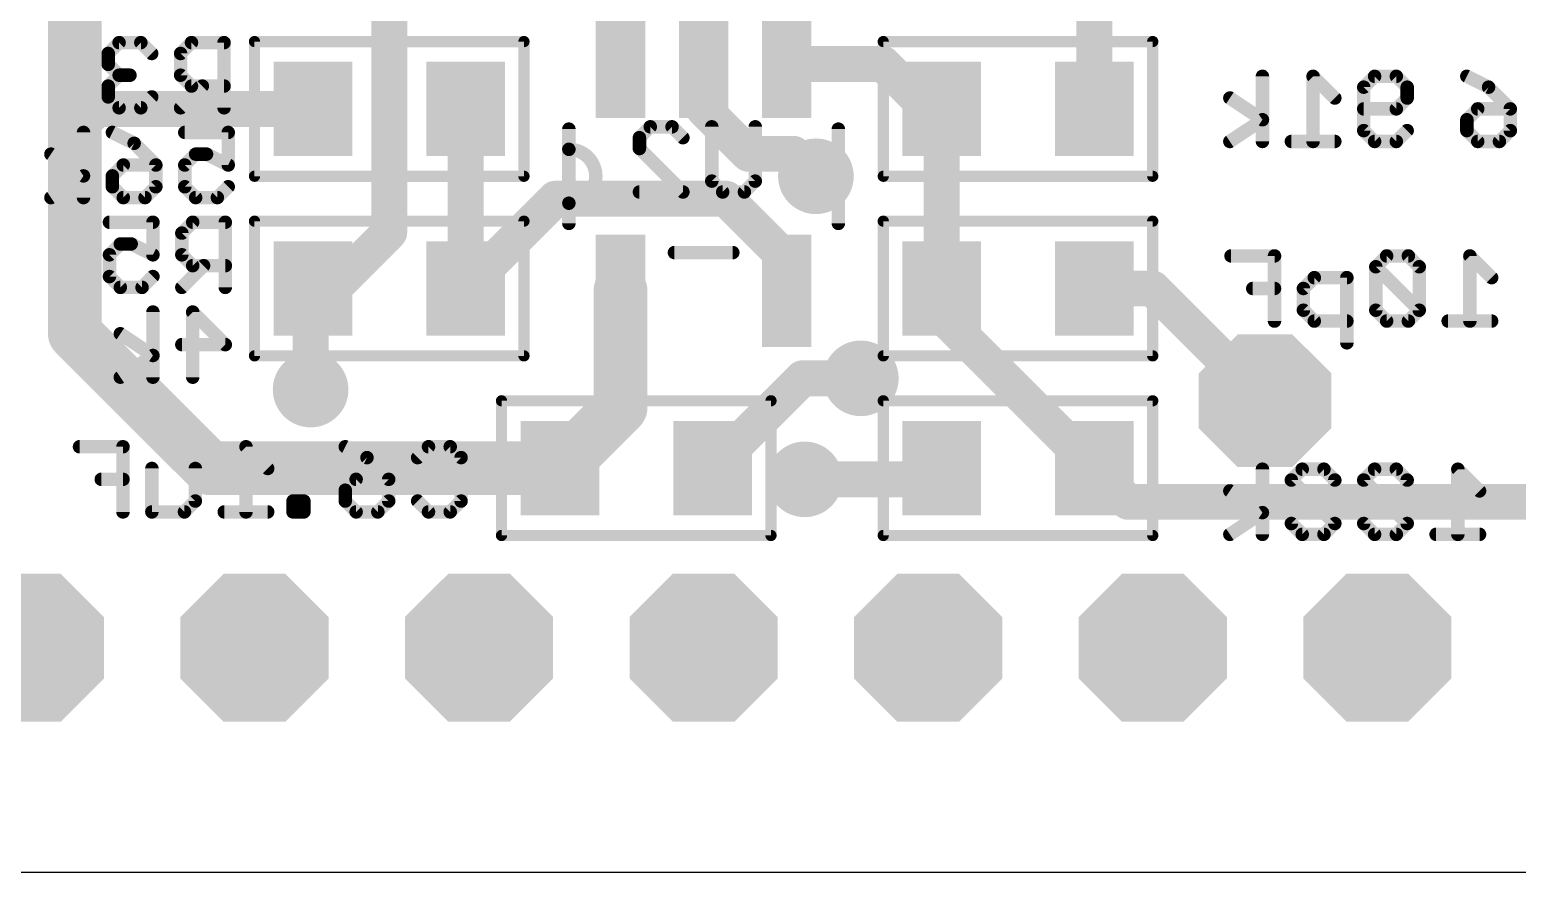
# Model space of a CAD drawing. Extents: x -1.3 to 68.6, y -0.1 to 53.3.
# Drawn here: x 27.94 to 44.76, y 0 to 9.53 of the extents above; entities that cross this region are included whole.
import ezdxf

# ---------------------------------------------------------------- set-up
doc = ezdxf.new("R2010")
doc.units = 0
for name, color, linetype in [('16', 175, 'CONTINUOUS'), ('17', 82, 'CONTINUOUS'), ('18', 82, 'CONTINUOUS'), ('20', 7, 'CONTINUOUS'), ('22', 253, 'CONTINUOUS'), ('26', 253, 'CONTINUOUS'), ('28', 253, 'CONTINUOUS')]:
    doc.layers.add(name, color=color, linetype=linetype)

# ---------------------------------------------------------------- blocks, each defined once
blk = doc.blocks.new('RECT')
blk.add_solid([(-0.5, -0.5), (0.5, -0.5), (-0.5, 0.5), (0.5, 0.5)])
blk = doc.blocks.new('OCTAGONP')
at = {"const_width": 0.5}
blk.add_lwpolyline([(-0.25, -0.1036), (-0.25, 0.1036), (-0.1036, 0.25), (0.1036, 0.25), (0.25, 0.1036), (0.25, -0.1036), (0.1036, -0.25), (-0.1036, -0.25), (-0.25, -0.1036), (-0.25, 0.1036)], dxfattribs=at)
blk = doc.blocks.new('OCTAGONV')
at = {"const_width": 0.5}
blk.add_lwpolyline([(-0.25, -0.1036), (-0.25, 0.1036), (-0.1036, 0.25), (0.1036, 0.25), (0.25, 0.1036), (0.25, -0.1036), (0.1036, -0.25), (-0.1036, -0.25), (-0.25, -0.1036), (-0.25, 0.1036)], dxfattribs=at)
blk = doc.blocks.new('ROUNDV')
at = {"const_width": 0.5}
blk.add_lwpolyline([(0, -0.25, 1), (0, 0.25, 1), (0, -0.25)], format="xyb", dxfattribs=at)

msp = doc.modelspace()

# ---------------------------------------------------------------- linework, layer by layer
at = {"layer": '16'}
for points, const_width in [([(34.6202, 9.1694), (34.6202, 10.668)], 0.4064), ([(39.9796, 8.636), (39.9796, 10.668)], 0.4064), ([(28.448, 10.16), (28.448, 8.382)], 0.6096), ([(32.004, 9.8044), (32.004, 7.239)], 0.4064), ([(35.56, 9.1694), (35.56, 8.636)], 0.4064), ([(36.5252, 9.144), (36.4998, 9.1694)], 0.4064), ([(37.592, 9.144), (36.5252, 9.144)], 0.4064), ([(38.0238, 8.7122), (37.592, 9.144)], 0.4064), ([(28.702, 8.636), (28.448, 8.382)], 0.4064), ([(31.1404, 8.636), (28.702, 8.636)], 0.4064), ([(32.8676, 8.636), (32.8676, 6.604)], 0.4064), ([(35.56, 8.636), (36.068, 8.128)], 0.4064), ([(38.0238, 8.6614), (38.0238, 8.7122)], 0.4064), ([(38.0238, 8.6614), (38.2524, 8.636)], 0.4064), ([(38.2524, 8.636), (38.2524, 6.604)], 0.4064), ([(28.448, 8.382), (28.448, 6.096)], 0.6096), ([(36.068, 8.128), (36.576, 8.128)], 0.4064), ([(36.576, 8.128), (36.83, 7.874)], 0.4064), ([(32.8676, 6.604), (33.8836, 7.62)], 0.4064), ([(33.8836, 7.62), (35.814, 7.62)], 0.4064), ([(35.814, 7.62), (36.4998, 6.9342)], 0.4064), ([(32.004, 7.239), (31.369, 6.604)], 0.4064), ([(36.4998, 6.9342), (36.4998, 6.5786)], 0.4064), ([(31.1404, 6.604), (31.115, 6.5786)], 0.4064), ([(31.115, 6.5786), (31.115, 5.461)], 0.4064), ([(31.369, 6.604), (31.1404, 6.604)], 0.4064), ([(34.6202, 5.2578), (34.6202, 6.5786)], 0.6096), ([(38.2524, 6.604), (38.2524, 6.2992)], 0.4064), ([(39.9796, 6.604), (40.64, 6.604)], 0.4064), ([(40.64, 6.604), (41.91, 5.334)], 0.4064), ([(28.448, 6.096), (29.972, 4.572)], 0.6096), ([(38.2524, 6.2992), (39.9796, 4.572)], 0.4064), ([(35.6616, 4.572), (36.6776, 5.588)], 0.4064), ([(36.6776, 5.588), (37.338, 5.588)], 0.4064), ([(33.9344, 4.572), (34.6202, 5.2578)], 0.6096), ([(29.972, 4.572), (33.9344, 4.572)], 0.6096), ([(39.9796, 4.572), (40.3606, 4.191)], 0.4064), ([(36.703, 4.445), (38.1254, 4.445)], 0.4064), ([(40.3606, 4.191), (53.086, 4.191)], 0.4064)]:
    msp.add_lwpolyline(points, dxfattribs=dict(at, const_width=const_width))
for points, const_width in [([(34.5186, 9.1694, 1), (34.7218, 9.1694)], 0.2032), ([(35.6616, 9.1694, 1), (35.4584, 9.1694)], 0.2032), ([(36.5716, 9.2412, 1), (36.428, 9.0976)], 0.2032), ([(36.5252, 9.2456, 1), (36.5252, 9.0424)], 0.2032), ([(36.4534, 9.0722, 1), (36.597, 9.2158)], 0.2032), ([(37.6638, 9.2158, 1), (37.5202, 9.0722)], 0.2032), ([(37.592, 9.0424, 1), (37.592, 9.2456)], 0.2032), ([(28.702, 8.7376, 1), (28.702, 8.5344)], 0.2032), ([(28.7738, 8.5642, 1), (28.6302, 8.7078)], 0.2032), ([(31.1404, 8.5344, 1), (31.1404, 8.7376)], 0.2032), ([(32.9692, 8.636, 1), (32.766, 8.636)], 0.2032), ([(35.6318, 8.7078, 1), (35.4882, 8.5642)], 0.2032), ([(38.1254, 8.7122, 1), (37.9222, 8.7122)], 0.2032), ([(38.035, 8.7624, 1), (38.0126, 8.5604)], 0.2032), ([(37.9222, 8.6614, 1), (38.1254, 8.6614)], 0.2032), ([(37.952, 8.6404, 1), (38.0956, 8.784)], 0.2032), ([(38.354, 8.636, 1), (38.1508, 8.636)], 0.2032), ([(38.2412, 8.535, 1), (38.2636, 8.737)], 0.2032), ([(28.6004, 8.382, 1), (28.2956, 8.382)], 0.3048), ([(35.4584, 8.636, 1), (35.6616, 8.636)], 0.2032), ([(39.878, 8.636, 1), (40.0812, 8.636)], 0.2032), ([(28.2956, 8.382, 1), (28.6004, 8.382)], 0.3048), ([(28.3762, 8.4538, 1), (28.5198, 8.3102)], 0.2032), ([(36.068, 8.2296, 1), (36.068, 8.0264)], 0.2032), ([(35.9962, 8.0562, 1), (36.1398, 8.1998)], 0.2032), ([(36.6478, 8.1998, 1), (36.5042, 8.0562)], 0.2032), ([(36.576, 8.0264, 1), (36.576, 8.2296)], 0.2032), ([(36.7582, 7.8022, 1), (36.9018, 7.9458)], 0.2032), ([(33.8836, 7.7216, 1), (33.8836, 7.5184)], 0.2032), ([(33.9554, 7.5482, 1), (33.8118, 7.6918)], 0.2032), ([(35.8858, 7.6918, 1), (35.7422, 7.5482)], 0.2032), ([(35.814, 7.5184, 1), (35.814, 7.7216)], 0.2032), ([(32.0758, 7.1672, 1), (31.9322, 7.3108)], 0.2032), ([(31.9024, 7.239, 1), (32.1056, 7.239)], 0.2032), ([(36.6014, 6.9342, 1), (36.3982, 6.9342)], 0.2032), ([(36.428, 6.8624, 1), (36.5716, 7.006)], 0.2032), ([(31.2166, 6.5786, 1), (31.0134, 6.5786)], 0.2032), ([(31.0432, 6.6504, 1), (31.1868, 6.5068)], 0.2032), ([(31.1404, 6.7056, 1), (31.1404, 6.5024)], 0.2032), ([(31.2122, 6.5322, 1), (31.0686, 6.6758)], 0.2032), ([(31.2972, 6.6758, 1), (31.4408, 6.5322)], 0.2032), ([(31.369, 6.5024, 1), (31.369, 6.7056)], 0.2032), ([(32.7958, 6.6758, 1), (32.9394, 6.5322)], 0.2032), ([(34.7726, 6.5786, 1), (34.4678, 6.5786)], 0.3048), ([(38.354, 6.604, 1), (38.1508, 6.604)], 0.2032), ([(39.9796, 6.7056, 1), (39.9796, 6.5024)], 0.2032), ([(40.7118, 6.6758, 1), (40.5682, 6.5322)], 0.2032), ([(40.64, 6.5024, 1), (40.64, 6.7056)], 0.2032), ([(32.766, 6.604, 1), (32.9692, 6.604)], 0.2032), ([(36.3982, 6.5786, 1), (36.6014, 6.5786)], 0.2032), ([(38.1508, 6.604, 1), (38.354, 6.604)], 0.2032), ([(28.5558, 6.2038, 1), (28.3402, 5.9882)], 0.3048), ([(38.1508, 6.2992, 1), (38.354, 6.2992)], 0.2032), ([(38.3242, 6.371, 1), (38.1806, 6.2274)], 0.2032), ([(28.2956, 6.096, 1), (28.6004, 6.096)], 0.3048), ([(36.6776, 5.6896, 1), (36.6776, 5.4864)], 0.2032), ([(36.7494, 5.5162, 1), (36.6058, 5.6598)], 0.2032), ([(37.338, 5.4864, 1), (37.338, 5.6896)], 0.2032), ([(31.0134, 5.461, 1), (31.2166, 5.461)], 0.2032), ([(34.728, 5.15, 1), (34.5124, 5.3656)], 0.3048), ([(34.4678, 5.2578, 1), (34.7726, 5.2578)], 0.3048), ([(41.8382, 5.2622, 1), (41.9818, 5.4058)], 0.2032), ([(29.972, 4.7244, 1), (29.972, 4.4196)], 0.3048), ([(29.8642, 4.4642, 1), (30.0798, 4.6798)], 0.3048), ([(33.8266, 4.6798, 1), (34.0422, 4.4642)], 0.3048), ([(33.9344, 4.4196, 1), (33.9344, 4.7244)], 0.3048), ([(35.5898, 4.6438, 1), (35.7334, 4.5002)], 0.2032), ([(38.1254, 4.445, 0.4142), (38.2524, 4.572)], 0.4064), ([(38.354, 4.572, 1), (38.1508, 4.572)], 0.2032), ([(40.0514, 4.6438, 1), (39.9078, 4.5002)], 0.2032), ([(39.9078, 4.5002, 1), (40.0514, 4.6438)], 0.2032), ([(36.703, 4.5466, 1), (36.703, 4.3434)], 0.2032), ([(38.1254, 4.5466, 1), (38.1254, 4.3434)], 0.2032), ([(38.1254, 4.3434, 1), (38.1254, 4.5466)], 0.2032), ([(40.3606, 4.2926, 1), (40.3606, 4.0894)], 0.2032), ([(40.2888, 4.1192, 1), (40.4324, 4.2628)], 0.2032)]:
    msp.add_lwpolyline(points, format="xyb", dxfattribs=dict(at, const_width=const_width))
at = {"layer": '20'}
msp.add_line((-1.27, 0), (66.04, 0), dxfattribs=at)
at = {"layer": '22'}
for points, const_width in [([(30.48, 9.4298, 1), (30.48, 9.3662)], 0.0635), ([(30.5117, 9.398, 1), (30.4483, 9.398)], 0.0635), ([(33.5598, 9.398, 1), (33.4962, 9.398)], 0.0635), ([(33.528, 9.3662, 1), (33.528, 9.4298)], 0.0635), ([(37.592, 9.4298, 1), (37.592, 9.3662)], 0.0635), ([(37.6238, 9.398, 1), (37.5602, 9.398)], 0.0635), ([(40.6718, 9.398, 1), (40.6082, 9.398)], 0.0635), ([(40.64, 9.3662, 1), (40.64, 9.4298)], 0.0635), ([(34.0741, 8.4074, 1), (33.9979, 8.4074)], 0.0762), ([(37.1221, 8.4074, 1), (37.0459, 8.4074)], 0.0762), ([(34.0741, 8.1788, 1), (33.9979, 8.1788)], 0.0762), ([(34.036, 7.5692, 1), (34.036, 8.1788)], 0.1524), ([(34.036, 8.2169, 1), (34.036, 8.1407)], 0.0762), ([(33.9979, 8.1788, 1), (34.0741, 8.1788)], 0.0762), ([(30.48, 7.9058, 1), (30.48, 7.8423)], 0.0635), ([(33.528, 7.8423, 1), (33.528, 7.9058)], 0.0635), ([(37.592, 7.9058, 1), (37.592, 7.8423)], 0.0635), ([(40.64, 7.8423, 1), (40.64, 7.9058)], 0.0635), ([(30.4483, 7.874, 1), (30.5117, 7.874)], 0.0635), ([(33.4962, 7.874, 1), (33.5598, 7.874)], 0.0635), ([(37.5602, 7.874, 1), (37.6238, 7.874)], 0.0635), ([(40.6082, 7.874, 1), (40.6718, 7.874)], 0.0635), ([(34.0741, 7.5692, 1), (33.9979, 7.5692)], 0.0762), ([(34.036, 7.6073, 1), (34.036, 7.5311)], 0.0762), ([(33.9979, 7.5692, 1), (34.0741, 7.5692)], 0.0762), ([(30.48, 7.3978, 1), (30.48, 7.3343)], 0.0635), ([(30.5117, 7.366, 1), (30.4483, 7.366)], 0.0635), ([(33.5598, 7.366, 1), (33.4962, 7.366)], 0.0635), ([(33.528, 7.3343, 1), (33.528, 7.3978)], 0.0635), ([(37.6238, 7.366, 1), (37.5602, 7.366)], 0.0635), ([(37.592, 7.3978, 1), (37.592, 7.3343)], 0.0635), ([(40.6718, 7.366, 1), (40.6082, 7.366)], 0.0635), ([(40.64, 7.3343, 1), (40.64, 7.3978)], 0.0635), ([(33.9979, 7.3406, 1), (34.0741, 7.3406)], 0.0762), ([(37.0459, 7.3406, 1), (37.1221, 7.3406)], 0.0762), ([(35.2298, 7.0485, 1), (35.2298, 6.9723)], 0.0762), ([(35.8902, 6.9723, 1), (35.8902, 7.0485)], 0.0762), ([(30.48, 5.8738, 1), (30.48, 5.8103)], 0.0635), ([(33.528, 5.8103, 1), (33.528, 5.8738)], 0.0635), ([(37.592, 5.8738, 1), (37.592, 5.8103)], 0.0635), ([(40.64, 5.8103, 1), (40.64, 5.8738)], 0.0635), ([(30.4483, 5.842, 1), (30.5117, 5.842)], 0.0635), ([(33.4962, 5.842, 1), (33.5598, 5.842)], 0.0635), ([(37.5602, 5.842, 1), (37.6238, 5.842)], 0.0635), ([(40.6082, 5.842, 1), (40.6718, 5.842)], 0.0635), ([(33.3058, 5.334, 1), (33.2422, 5.334)], 0.0635), ([(33.274, 5.3658, 1), (33.274, 5.3023)], 0.0635), ([(36.3538, 5.334, 1), (36.2903, 5.334)], 0.0635), ([(36.322, 5.3023, 1), (36.322, 5.3658)], 0.0635), ([(37.6238, 5.334, 1), (37.5602, 5.334)], 0.0635), ([(37.592, 5.3658, 1), (37.592, 5.3023)], 0.0635), ([(40.6718, 5.334, 1), (40.6082, 5.334)], 0.0635), ([(40.64, 5.3023, 1), (40.64, 5.3658)], 0.0635), ([(33.274, 3.8418, 1), (33.274, 3.7782)], 0.0635), ([(36.322, 3.7782, 1), (36.322, 3.8418)], 0.0635), ([(37.592, 3.8418, 1), (37.592, 3.7782)], 0.0635), ([(40.64, 3.7782, 1), (40.64, 3.8418)], 0.0635), ([(33.2422, 3.81, 1), (33.3058, 3.81)], 0.0635), ([(36.2903, 3.81, 1), (36.3538, 3.81)], 0.0635), ([(37.5602, 3.81, 1), (37.6238, 3.81)], 0.0635), ([(40.6082, 3.81, 1), (40.6718, 3.81)], 0.0635)]:
    msp.add_lwpolyline(points, format="xyb", dxfattribs=dict(at, const_width=const_width))
for points, const_width in [([(33.528, 9.398), (30.48, 9.398)], 0.127), ([(30.48, 9.398), (30.48, 7.874)], 0.127), ([(33.528, 7.874), (33.528, 9.398)], 0.127), ([(40.64, 9.398), (37.592, 9.398)], 0.127), ([(37.592, 9.398), (37.592, 7.874)], 0.127), ([(40.64, 7.874), (40.64, 9.398)], 0.127), ([(34.036, 8.1788), (34.036, 8.4074)], 0.1524), ([(37.084, 8.4074), (37.084, 7.3406)], 0.1524), ([(34.036, 7.5692), (34.036, 8.1788)], 0.1524), ([(30.48, 7.874), (33.528, 7.874)], 0.127), ([(37.592, 7.874), (40.64, 7.874)], 0.127), ([(34.036, 7.3406), (34.036, 7.5692)], 0.1524), ([(33.528, 7.366), (30.48, 7.366)], 0.127), ([(30.48, 7.366), (30.48, 5.842)], 0.127), ([(33.528, 5.842), (33.528, 7.366)], 0.127), ([(40.64, 7.366), (37.592, 7.366)], 0.127), ([(37.592, 7.366), (37.592, 5.842)], 0.127), ([(40.64, 5.842), (40.64, 7.366)], 0.127), ([(35.8902, 7.0104), (35.2298, 7.0104)], 0.1524), ([(30.48, 5.842), (33.528, 5.842)], 0.127), ([(37.592, 5.842), (40.64, 5.842)], 0.127), ([(36.322, 5.334), (33.274, 5.334)], 0.127), ([(33.274, 5.334), (33.274, 3.81)], 0.127), ([(36.322, 3.81), (36.322, 5.334)], 0.127), ([(40.64, 5.334), (37.592, 5.334)], 0.127), ([(37.592, 5.334), (37.592, 3.81)], 0.127), ([(40.64, 3.81), (40.64, 5.334)], 0.127), ([(33.274, 3.81), (36.322, 3.81)], 0.127), ([(37.592, 3.81), (40.64, 3.81)], 0.127)]:
    msp.add_lwpolyline(points, dxfattribs=dict(at, const_width=const_width))
at = {"layer": '26', "const_width": 0.1524}
for points in [[(28.9488, 9.3859), (28.8259, 9.2631)], [(29.1945, 9.3859), (28.9488, 9.3859)], [(29.3174, 9.2631), (29.1945, 9.3859)], [(29.7673, 9.3859), (29.6445, 9.2631)], [(30.136, 9.3859), (29.7673, 9.3859)], [(30.136, 8.6487), (30.136, 9.3859)], [(28.8259, 9.2631), (28.8259, 9.1402)], [(29.6445, 9.2631), (29.6445, 9.0173)], [(28.8259, 9.1402), (28.9488, 9.0173)], [(28.9488, 9.0173), (28.8259, 8.8944)], [(28.9488, 9.0173), (29.0716, 9.0173)], [(29.6445, 9.0173), (29.7673, 8.8944)], [(28.8259, 8.8944), (28.8259, 8.7716)], [(29.8902, 8.8944), (29.6445, 8.6487)], [(29.7673, 8.8944), (30.136, 8.8944)], [(44.1929, 9.0049), (44.4386, 8.8821)], [(44.4386, 8.8821), (44.6844, 8.6363)], [(28.8259, 8.7716), (28.9488, 8.6487)], [(29.1945, 8.6487), (29.3174, 8.7716)], [(28.9488, 8.6487), (29.1945, 8.6487)], [(44.1929, 8.5134), (44.3158, 8.6363)], [(44.1929, 8.3906), (44.1929, 8.5134)], [(44.3158, 8.6363), (44.6844, 8.6363)], [(44.6844, 8.6363), (44.6844, 8.3906)], [(34.8341, 8.3106), (34.957, 8.4334)], [(34.957, 8.4334), (35.2028, 8.4334)], [(35.2028, 8.4334), (35.3256, 8.3106)], [(35.6527, 7.8191), (35.6527, 8.4334)], [(36.1442, 8.4334), (36.1442, 7.8191)], [(44.3158, 8.2677), (44.1929, 8.3906)], [(44.6844, 8.3906), (44.5615, 8.2677)], [(34.8341, 8.1877), (34.8341, 8.3106)], [(35.3256, 7.6962), (34.8341, 8.1877)], [(44.5615, 8.2677), (44.3158, 8.2677)], [(34.8341, 7.6962), (35.3256, 7.6962)], [(35.7756, 7.6962), (35.6527, 7.8191)], [(36.0213, 7.6962), (35.7756, 7.6962)], [(36.1442, 7.8191), (36.0213, 7.6962)], [(28.8397, 7.3539), (29.3312, 7.3539)], [(29.3312, 7.3539), (29.3312, 6.9853)], [(29.7812, 7.3539), (29.6583, 7.2311)], [(30.1498, 7.3539), (29.7812, 7.3539)], [(30.1498, 6.6167), (30.1498, 7.3539)], [(29.6583, 7.2311), (29.6583, 6.9853)], [(28.9626, 7.1082), (28.8397, 6.9853)], [(29.0855, 7.1082), (28.9626, 7.1082)], [(29.3312, 6.9853), (29.0855, 7.1082)], [(28.8397, 6.9853), (28.8397, 6.7396)], [(29.6583, 6.9853), (29.7812, 6.8624)], [(29.9041, 6.8624), (29.6583, 6.6167)], [(29.7812, 6.8624), (30.1498, 6.8624)], [(28.8397, 6.7396), (28.9626, 6.6167)], [(29.2084, 6.6167), (29.3312, 6.7396)], [(28.9626, 6.6167), (29.2084, 6.6167)], [(31.5067, 4.8139), (31.7525, 4.6911)], [(32.3253, 4.6911), (32.4482, 4.8139)], [(32.4482, 4.8139), (32.6939, 4.8139)], [(32.6939, 4.8139), (32.8168, 4.6911)], [(31.7525, 4.6911), (31.9982, 4.4453)], [(32.8168, 4.6911), (32.8168, 4.1996)], [(31.5067, 4.3224), (31.6296, 4.4453)], [(31.5067, 4.1996), (31.5067, 4.3224)], [(31.6296, 4.4453), (31.9982, 4.4453)], [(31.9982, 4.4453), (31.9982, 4.1996)], [(31.6296, 4.0767), (31.5067, 4.1996)], [(31.9982, 4.1996), (31.8754, 4.0767)], [(32.4482, 4.0767), (32.3253, 4.1996)], [(32.8168, 4.1996), (32.6939, 4.0767)], [(31.8754, 4.0767), (31.6296, 4.0767)], [(32.6939, 4.0767), (32.4482, 4.0767)]]:
    msp.add_lwpolyline(points, dxfattribs=at)
at = {"layer": '26', "const_width": 0.0762}
for points in [[(28.9488, 9.424, 1), (28.9488, 9.3478)], [(28.9757, 9.359, 1), (28.9218, 9.4129)], [(29.2215, 9.4129, 1), (29.1676, 9.359)], [(29.1945, 9.3478, 1), (29.1945, 9.424)], [(29.7673, 9.424, 1), (29.7673, 9.3478)], [(29.7943, 9.359, 1), (29.7404, 9.4129)], [(30.1741, 9.3859, 1), (30.0979, 9.3859)], [(30.136, 9.3478, 1), (30.136, 9.424)], [(28.864, 9.2631, 1), (28.7878, 9.2631)], [(28.799, 9.29, 1), (28.8528, 9.2361)], [(29.2904, 9.2361, 1), (29.3443, 9.29)], [(29.6175, 9.29, 1), (29.6714, 9.2361)], [(29.6826, 9.2631, 1), (29.6064, 9.2631)], [(28.8528, 9.1671, 1), (28.799, 9.1132)], [(28.7878, 9.1402, 1), (28.864, 9.1402)], [(28.9488, 9.0554, 1), (28.9488, 8.9792)], [(28.9757, 8.9904, 1), (28.9218, 9.0443)], [(29.0716, 8.9792, 1), (29.0716, 9.0554)], [(29.6714, 9.0443, 1), (29.6175, 8.9904)], [(28.864, 8.8944, 1), (28.7878, 8.8944)], [(28.799, 8.9214, 1), (28.8528, 8.8675)], [(28.9218, 8.9904, 1), (28.9757, 9.0443)], [(29.6064, 9.0173, 1), (29.6826, 9.0173)], [(29.7673, 8.9325, 1), (29.7673, 8.8563)], [(29.7404, 8.8675, 1), (29.7943, 8.9214)], [(29.9172, 8.8675, 1), (29.8633, 8.9214)], [(30.136, 8.8563, 1), (30.136, 8.9325)], [(44.2099, 9.039, 1), (44.1759, 8.9709)], [(44.4656, 8.909, 1), (44.4117, 8.8551)], [(44.4216, 8.848, 1), (44.4557, 8.9161)], [(28.8528, 8.7985, 1), (28.799, 8.7446)], [(28.7878, 8.7716, 1), (28.864, 8.7716)], [(29.3443, 8.7446, 1), (29.2904, 8.7985)], [(28.9488, 8.6868, 1), (28.9488, 8.6106)], [(28.9218, 8.6218, 1), (28.9757, 8.6756)], [(29.1676, 8.6756, 1), (29.2215, 8.6218)], [(29.1945, 8.6106, 1), (29.1945, 8.6868)], [(29.6175, 8.6756, 1), (29.6714, 8.6218)], [(30.0979, 8.6487, 1), (30.1741, 8.6487)], [(44.231, 8.5134, 1), (44.1548, 8.5134)], [(44.3158, 8.6744, 1), (44.3158, 8.5982)], [(44.3427, 8.6094, 1), (44.2888, 8.6633)], [(44.7225, 8.6363, 1), (44.6463, 8.6363)], [(44.6574, 8.6094, 1), (44.7113, 8.6633)], [(44.6844, 8.5982, 1), (44.6844, 8.6744)], [(34.957, 8.4715, 1), (34.957, 8.3953)], [(34.984, 8.4065, 1), (34.9301, 8.4604)], [(35.2297, 8.4604, 1), (35.1758, 8.4065)], [(35.2028, 8.3953, 1), (35.2028, 8.4715)], [(35.6908, 8.4334, 1), (35.6146, 8.4334)], [(36.1823, 8.4334, 1), (36.1061, 8.4334)], [(44.166, 8.5404, 1), (44.2198, 8.4865)], [(44.2198, 8.4175, 1), (44.166, 8.3636)], [(44.1548, 8.3906, 1), (44.231, 8.3906)], [(44.6463, 8.3906, 1), (44.7225, 8.3906)], [(44.7113, 8.3636, 1), (44.6574, 8.4175)], [(34.8722, 8.3106, 1), (34.796, 8.3106)], [(34.8072, 8.3375, 1), (34.8611, 8.2836)], [(34.8611, 8.2146, 1), (34.8072, 8.1607)], [(35.2987, 8.2836, 1), (35.3526, 8.3375)], [(44.3158, 8.3058, 1), (44.3158, 8.2296)], [(44.2888, 8.2408, 1), (44.3427, 8.2946)], [(44.5346, 8.2946, 1), (44.5885, 8.2408)], [(44.5615, 8.2296, 1), (44.5615, 8.3058)], [(34.796, 8.1877, 1), (34.8722, 8.1877)], [(34.8341, 7.7343, 1), (34.8341, 7.6581)], [(35.2987, 7.6693, 1), (35.3526, 7.7231)], [(35.3256, 7.6581, 1), (35.3256, 7.7343)], [(35.6797, 7.846, 1), (35.6258, 7.7921)], [(35.6146, 7.8191, 1), (35.6908, 7.8191)], [(35.7756, 7.7343, 1), (35.7756, 7.6581)], [(35.7486, 7.6693, 1), (35.8025, 7.7231)], [(35.9944, 7.7231, 1), (36.0483, 7.6693)], [(36.0213, 7.6581, 1), (36.0213, 7.7343)], [(36.1061, 7.8191, 1), (36.1823, 7.8191)], [(36.1711, 7.7921, 1), (36.1173, 7.846)], [(28.8397, 7.392, 1), (28.8397, 7.3158)], [(29.3693, 7.3539, 1), (29.2931, 7.3539)], [(29.3312, 7.3158, 1), (29.3312, 7.392)], [(29.7812, 7.392, 1), (29.7812, 7.3158)], [(29.8081, 7.327, 1), (29.7542, 7.3809)], [(30.1879, 7.3539, 1), (30.1117, 7.3539)], [(30.1498, 7.3158, 1), (30.1498, 7.392)], [(29.6964, 7.2311, 1), (29.6202, 7.2311)], [(29.6314, 7.258, 1), (29.6853, 7.2041)], [(28.9626, 7.1463, 1), (28.9626, 7.0701)], [(28.9896, 7.0812, 1), (28.9357, 7.1351)], [(29.1025, 7.1423, 1), (29.0684, 7.0741)], [(29.0855, 7.0701, 1), (29.0855, 7.1463)], [(28.8778, 6.9853, 1), (28.8016, 6.9853)], [(28.8128, 7.0123, 1), (28.8667, 6.9584)], [(29.2931, 6.9853, 1), (29.3693, 6.9853)], [(29.3142, 6.9512, 1), (29.3483, 7.0194)], [(29.6853, 7.0123, 1), (29.6314, 6.9584)], [(29.6202, 6.9853, 1), (29.6964, 6.9853)], [(29.7812, 6.9005, 1), (29.7812, 6.8243)], [(29.7542, 6.8355, 1), (29.8081, 6.8894)], [(29.931, 6.8355, 1), (29.8771, 6.8894)], [(30.1498, 6.8243, 1), (30.1498, 6.9005)], [(28.8667, 6.7665, 1), (28.8128, 6.7126)], [(28.8016, 6.7396, 1), (28.8778, 6.7396)], [(29.3582, 6.7126, 1), (29.3043, 6.7665)], [(28.9626, 6.6548, 1), (28.9626, 6.5786)], [(28.9357, 6.5898, 1), (28.9895, 6.6436)], [(29.1814, 6.6436, 1), (29.2353, 6.5898)], [(29.2084, 6.5786, 1), (29.2084, 6.6548)], [(29.6314, 6.6436, 1), (29.6853, 6.5898)], [(30.1117, 6.6167, 1), (30.1879, 6.6167)], [(31.5238, 4.848, 1), (31.4897, 4.7799)], [(32.4482, 4.852, 1), (32.4482, 4.7758)], [(32.4751, 4.787, 1), (32.4212, 4.8409)], [(32.7209, 4.8409, 1), (32.667, 4.787)], [(32.6939, 4.7758, 1), (32.6939, 4.852)], [(31.7794, 4.718, 1), (31.7255, 4.6641)], [(31.7354, 4.657, 1), (31.7695, 4.7251)], [(32.2984, 4.718, 1), (32.3523, 4.6641)], [(32.8549, 4.6911, 1), (32.7787, 4.6911)], [(32.7899, 4.6641, 1), (32.8437, 4.718)], [(31.5448, 4.3224, 1), (31.4686, 4.3224)], [(31.4798, 4.3494, 1), (31.5337, 4.2955)], [(31.6296, 4.4834, 1), (31.6296, 4.4072)], [(31.6566, 4.4184, 1), (31.6027, 4.4723)], [(32.0363, 4.4453, 1), (31.9601, 4.4453)], [(31.9713, 4.4184, 1), (32.0252, 4.4723)], [(31.9982, 4.4072, 1), (31.9982, 4.4834)], [(31.5337, 4.2265, 1), (31.4798, 4.1726)], [(31.4686, 4.1996, 1), (31.5448, 4.1996)], [(31.9601, 4.1996, 1), (32.0363, 4.1996)], [(32.0252, 4.1726, 1), (31.9713, 4.2265)], [(32.3523, 4.2265, 1), (32.2984, 4.1726)], [(32.7787, 4.1996, 1), (32.8549, 4.1996)], [(32.8437, 4.1726, 1), (32.7899, 4.2265)], [(31.6296, 4.1148, 1), (31.6296, 4.0386)], [(31.6027, 4.0498, 1), (31.6565, 4.1036)], [(31.8484, 4.1036, 1), (31.9023, 4.0498)], [(31.8754, 4.0386, 1), (31.8754, 4.1148)], [(32.4482, 4.1148, 1), (32.4482, 4.0386)], [(32.4212, 4.0498, 1), (32.4751, 4.1036)], [(32.667, 4.1036, 1), (32.7209, 4.0498)], [(32.6939, 4.0386, 1), (32.6939, 4.1148)]]:
    msp.add_lwpolyline(points, format="xyb", dxfattribs=at)
at = {"layer": '28', "const_width": 0.1524}
for points in [[(41.8809, 8.2677), (41.8809, 9.0049)], [(42.6995, 8.7592), (42.4538, 9.0049)], [(42.4538, 9.0049), (42.4538, 8.2677)], [(43.0266, 8.8821), (43.1495, 9.0049)], [(43.0266, 8.3906), (43.0266, 8.8821)], [(43.1495, 9.0049), (43.3952, 9.0049)], [(43.3952, 9.0049), (43.5181, 8.8821)], [(43.5181, 8.8821), (43.5181, 8.7592)], [(41.8809, 8.5134), (41.5123, 8.7592)], [(43.5181, 8.7592), (43.3952, 8.6363)], [(41.5123, 8.2677), (41.8809, 8.5134)], [(43.3952, 8.6363), (43.0266, 8.6363)], [(28.546, 7.6327), (28.546, 8.3699)], [(28.873, 8.3699), (29.1188, 8.2471)], [(29.6916, 8.3699), (30.1831, 8.3699)], [(30.1831, 8.3699), (30.1831, 8.0013)], [(43.1495, 8.2677), (43.0266, 8.3906)], [(43.5181, 8.3906), (43.3952, 8.2677)], [(29.1188, 8.2471), (29.3645, 8.0013)], [(42.6995, 8.2677), (42.208, 8.2677)], [(43.3952, 8.2677), (43.1495, 8.2677)], [(28.546, 7.8784), (28.1773, 8.1242)], [(28.873, 7.8784), (28.9959, 8.0013)], [(28.9959, 8.0013), (29.3645, 8.0013)], [(29.3645, 8.0013), (29.3645, 7.7556)], [(29.8145, 8.1242), (29.6916, 8.0013)], [(29.6916, 8.0013), (29.6916, 7.7556)], [(29.9374, 8.1242), (29.8145, 8.1242)], [(30.1831, 8.0013), (29.9374, 8.1242)], [(28.1773, 7.6327), (28.546, 7.8784)], [(28.873, 7.7556), (28.873, 7.8784)], [(28.9959, 7.6327), (28.873, 7.7556)], [(29.3645, 7.7556), (29.2417, 7.6327)], [(29.6916, 7.7556), (29.8145, 7.6327)], [(30.0602, 7.6327), (30.1831, 7.7556)], [(29.2417, 7.6327), (28.9959, 7.6327)], [(29.8145, 7.6327), (30.0602, 7.6327)], [(42.0174, 6.9729), (41.5259, 6.9729)], [(42.0174, 6.2357), (42.0174, 6.9729)], [(43.2859, 6.9729), (43.1631, 6.8501)], [(43.1631, 6.8501), (43.1631, 6.3586)], [(43.6545, 6.3586), (43.1631, 6.8501)], [(43.5317, 6.9729), (43.2859, 6.9729)], [(43.6545, 6.8501), (43.5317, 6.9729)], [(43.6545, 6.3586), (43.6545, 6.8501)], [(44.4731, 6.7272), (44.2274, 6.9729)], [(44.2274, 6.9729), (44.2274, 6.2357)], [(42.4673, 6.7272), (42.3445, 6.6043)], [(42.836, 6.7272), (42.4673, 6.7272)], [(42.836, 5.99), (42.836, 6.7272)], [(42.0174, 6.6043), (41.7716, 6.6043)], [(42.3445, 6.6043), (42.3445, 6.3586)], [(29.3312, 5.6007), (29.3312, 6.3379)], [(29.7812, 5.6007), (29.7812, 6.3379)], [(29.7812, 6.3379), (30.1498, 5.9693)], [(42.3445, 6.3586), (42.4673, 6.2357)], [(43.1631, 6.3586), (43.2859, 6.2357)], [(43.5317, 6.2357), (43.6545, 6.3586)], [(42.4673, 6.2357), (42.836, 6.2357)], [(43.2859, 6.2357), (43.5317, 6.2357)], [(44.4731, 6.2357), (43.9816, 6.2357)], [(29.3312, 5.8464), (28.9626, 6.0922)], [(28.9626, 5.6007), (29.3312, 5.8464)], [(30.1498, 5.9693), (29.6583, 5.9693)], [(28.9924, 4.8139), (28.5009, 4.8139)], [(28.9924, 4.0767), (28.9924, 4.8139)], [(30.6295, 4.5682), (30.3838, 4.8139)], [(30.3838, 4.8139), (30.3838, 4.0767)], [(29.3194, 4.0767), (29.3194, 4.5682)], [(29.8109, 4.5682), (29.8109, 4.1996)], [(41.881, 3.8227), (41.881, 4.5599)], [(42.3309, 4.5599), (42.208, 4.4371)], [(42.5767, 4.5599), (42.3309, 4.5599)], [(42.6995, 4.4371), (42.5767, 4.5599)], [(43.1495, 4.5599), (43.0266, 4.4371)], [(43.3952, 4.5599), (43.1495, 4.5599)], [(43.5181, 4.4371), (43.3952, 4.5599)], [(44.3367, 4.3142), (44.0909, 4.5599)], [(44.0909, 4.5599), (44.0909, 3.8227)], [(28.9924, 4.4453), (28.7466, 4.4453)], [(41.881, 4.0684), (41.5123, 4.3142)], [(42.208, 4.4371), (42.208, 3.9456)], [(42.6995, 3.9456), (42.208, 4.4371)], [(42.6995, 3.9456), (42.6995, 4.4371)], [(43.0266, 4.4371), (43.0266, 3.9456)], [(43.5181, 3.9456), (43.0266, 4.4371)], [(43.5181, 3.9456), (43.5181, 4.4371)], [(29.8109, 4.1996), (29.6881, 4.0767)], [(31.0388, 4.1996), (30.9159, 4.1996)], [(30.9159, 4.1996), (30.9159, 4.0767)], [(31.0388, 4.0767), (31.0388, 4.1996)], [(29.6881, 4.0767), (29.3194, 4.0767)], [(30.6295, 4.0767), (30.138, 4.0767)], [(30.9159, 4.0767), (31.0388, 4.0767)], [(41.5123, 3.8227), (41.881, 4.0684)], [(42.208, 3.9456), (42.3309, 3.8227)], [(42.3309, 3.8227), (42.5767, 3.8227)], [(42.5767, 3.8227), (42.6995, 3.9456)], [(43.0266, 3.9456), (43.1495, 3.8227)], [(43.1495, 3.8227), (43.3952, 3.8227)], [(43.3952, 3.8227), (43.5181, 3.9456)], [(44.3367, 3.8227), (43.8452, 3.8227)]]:
    msp.add_lwpolyline(points, dxfattribs=at)
at = {"layer": '28', "const_width": 0.0762}
for points in [[(41.919, 9.0049, 1), (41.8428, 9.0049)], [(42.4807, 9.0319, 1), (42.4268, 8.978)], [(42.4919, 9.0049, 1), (42.4157, 9.0049)], [(43.0647, 8.8821, 1), (42.9885, 8.8821)], [(42.9997, 8.909, 1), (43.0536, 8.8551)], [(43.1495, 9.043, 1), (43.1495, 8.9668)], [(43.1764, 8.978, 1), (43.1226, 9.0319)], [(43.4222, 9.0319, 1), (43.3683, 8.978)], [(43.3952, 8.9668, 1), (43.3952, 9.043)], [(43.5562, 8.8821, 1), (43.48, 8.8821)], [(43.4912, 8.8551, 1), (43.545, 8.909)], [(41.5335, 8.7909, 1), (41.4912, 8.7275)], [(42.6726, 8.7322, 1), (42.7265, 8.7861)], [(43.48, 8.7592, 1), (43.5562, 8.7592)], [(43.545, 8.7322, 1), (43.4912, 8.7861)], [(41.9021, 8.4817, 1), (41.8598, 8.5451)], [(41.8598, 8.4817, 1), (41.9021, 8.5451)], [(43.0266, 8.6744, 1), (43.0266, 8.5982)], [(43.3683, 8.6633, 1), (43.4222, 8.6094)], [(43.3952, 8.5982, 1), (43.3952, 8.6744)], [(28.5841, 8.3699, 1), (28.5079, 8.3699)], [(28.8901, 8.404, 1), (28.856, 8.3359)], [(29.6916, 8.408, 1), (29.6916, 8.3318)], [(30.2212, 8.3699, 1), (30.145, 8.3699)], [(30.1831, 8.3318, 1), (30.1831, 8.408)], [(43.0536, 8.4175, 1), (42.9997, 8.3636)], [(42.9885, 8.3906, 1), (43.0647, 8.3906)], [(43.545, 8.3636, 1), (43.4912, 8.4175)], [(29.1457, 8.274, 1), (29.0918, 8.2201)], [(29.1017, 8.213, 1), (29.1358, 8.2811)], [(41.4912, 8.2994, 1), (41.5335, 8.236)], [(41.8428, 8.2677, 1), (41.919, 8.2677)], [(42.208, 8.3058, 1), (42.208, 8.2296)], [(42.4157, 8.2677, 1), (42.4919, 8.2677)], [(42.6995, 8.2296, 1), (42.6995, 8.3058)], [(43.1495, 8.3058, 1), (43.1495, 8.2296)], [(43.1226, 8.2408, 1), (43.1764, 8.2946)], [(43.3683, 8.2946, 1), (43.4222, 8.2408)], [(43.3952, 8.2296, 1), (43.3952, 8.3058)], [(28.1985, 8.1559, 1), (28.1562, 8.0925)], [(28.9959, 8.0394, 1), (28.9959, 7.9632)], [(29.0229, 7.9744, 1), (28.969, 8.0283)], [(29.4026, 8.0013, 1), (29.3264, 8.0013)], [(29.3645, 7.9632, 1), (29.3645, 8.0394)], [(29.7297, 8.0013, 1), (29.6535, 8.0013)], [(29.8145, 8.1623, 1), (29.8145, 8.0861)], [(29.8414, 8.0972, 1), (29.7876, 8.1511)], [(29.9544, 8.1583, 1), (29.9203, 8.0901)], [(29.9374, 8.0861, 1), (29.9374, 8.1623)], [(28.5671, 7.8467, 1), (28.5248, 7.9101)], [(28.5248, 7.8467, 1), (28.5671, 7.9101)], [(28.9111, 7.8784, 1), (28.8349, 7.8784)], [(28.8461, 7.9054, 1), (28.9, 7.8515)], [(29.3376, 7.9744, 1), (29.3915, 8.0283)], [(29.6647, 8.0283, 1), (29.7186, 7.9744)], [(30.145, 8.0013, 1), (30.2212, 8.0013)], [(30.1661, 7.9672, 1), (30.2001, 8.0354)], [(28.9, 7.7825, 1), (28.8461, 7.7286)], [(28.8349, 7.7556, 1), (28.9111, 7.7556)], [(29.3264, 7.7556, 1), (29.4026, 7.7556)], [(29.3915, 7.7286, 1), (29.3376, 7.7825)], [(29.7186, 7.7825, 1), (29.6647, 7.7286)], [(29.6535, 7.7556, 1), (29.7297, 7.7556)], [(30.21, 7.7286, 1), (30.1562, 7.7825)], [(28.1562, 7.6644, 1), (28.1985, 7.601)], [(28.5079, 7.6327, 1), (28.5841, 7.6327)], [(28.9959, 7.6708, 1), (28.9959, 7.5946)], [(28.969, 7.6058, 1), (29.0229, 7.6596)], [(29.2147, 7.6596, 1), (29.2686, 7.6058)], [(29.2417, 7.5946, 1), (29.2417, 7.6708)], [(29.8145, 7.6708, 1), (29.8145, 7.5946)], [(29.7876, 7.6058, 1), (29.8414, 7.6596)], [(30.0333, 7.6596, 1), (30.0872, 7.6058)], [(30.0602, 7.5946, 1), (30.0602, 7.6708)], [(41.5259, 7.011, 1), (41.5259, 6.9348)], [(42.0555, 6.9729, 1), (41.9793, 6.9729)], [(42.0174, 6.9348, 1), (42.0174, 7.011)], [(43.19, 6.877, 1), (43.1361, 6.8231)], [(43.1361, 6.877, 1), (43.19, 6.8231)], [(43.2012, 6.8501, 1), (43.125, 6.8501)], [(43.2859, 7.011, 1), (43.2859, 6.9348)], [(43.3129, 6.946, 1), (43.259, 6.9999)], [(43.5586, 6.9999, 1), (43.5047, 6.946)], [(43.5317, 6.9348, 1), (43.5317, 7.011)], [(43.6926, 6.8501, 1), (43.6164, 6.8501)], [(43.6276, 6.8231, 1), (43.6815, 6.877)], [(44.2543, 6.9999, 1), (44.2004, 6.946)], [(44.2655, 6.9729, 1), (44.1893, 6.9729)], [(42.4673, 6.7653, 1), (42.4673, 6.6891)], [(42.4943, 6.7002, 1), (42.4404, 6.7541)], [(42.8741, 6.7272, 1), (42.7979, 6.7272)], [(42.836, 6.6891, 1), (42.836, 6.7653)], [(44.4462, 6.7002, 1), (44.5001, 6.7541)], [(41.7716, 6.6424, 1), (41.7716, 6.5662)], [(42.0174, 6.5662, 1), (42.0174, 6.6424)], [(42.3175, 6.6313, 1), (42.3714, 6.5774)], [(42.3826, 6.6043, 1), (42.3064, 6.6043)], [(29.3693, 6.3379, 1), (29.2931, 6.3379)], [(29.8081, 6.3649, 1), (29.7542, 6.311)], [(29.8193, 6.3379, 1), (29.7431, 6.3379)], [(42.3714, 6.3855, 1), (42.3175, 6.3316)], [(42.3064, 6.3586, 1), (42.3826, 6.3586)], [(43.19, 6.3855, 1), (43.1361, 6.3316)], [(43.125, 6.3586, 1), (43.2012, 6.3586)], [(43.6164, 6.3586, 1), (43.6926, 6.3586)], [(43.6815, 6.3316, 1), (43.6276, 6.3855)], [(43.6276, 6.3316, 1), (43.6815, 6.3855)], [(41.9793, 6.2357, 1), (42.0555, 6.2357)], [(42.4673, 6.2738, 1), (42.4673, 6.1976)], [(42.4404, 6.2088, 1), (42.4943, 6.2626)], [(42.836, 6.1976, 1), (42.836, 6.2738)], [(43.2859, 6.2738, 1), (43.2859, 6.1976)], [(43.259, 6.2088, 1), (43.3129, 6.2626)], [(43.5047, 6.2626, 1), (43.5586, 6.2088)], [(43.5317, 6.1976, 1), (43.5317, 6.2738)], [(43.9816, 6.2738, 1), (43.9816, 6.1976)], [(44.1893, 6.2357, 1), (44.2655, 6.2357)], [(44.4731, 6.1976, 1), (44.4731, 6.2738)], [(28.9837, 6.1239, 1), (28.9415, 6.0605)], [(29.3524, 5.8147, 1), (29.3101, 5.8781)], [(29.3101, 5.8147, 1), (29.3524, 5.8781)], [(29.6583, 6.0074, 1), (29.6583, 5.9312)], [(30.1229, 5.9424, 1), (30.1767, 5.9963)], [(30.1498, 5.9312, 1), (30.1498, 6.0074)], [(42.7979, 5.99, 1), (42.8741, 5.99)], [(28.9415, 5.6324, 1), (28.9837, 5.569)], [(29.2931, 5.6007, 1), (29.3693, 5.6007)], [(29.7431, 5.6007, 1), (29.8193, 5.6007)], [(28.5009, 4.852, 1), (28.5009, 4.7758)], [(29.0305, 4.8139, 1), (28.9543, 4.8139)], [(28.9924, 4.7758, 1), (28.9924, 4.852)], [(30.4107, 4.8409, 1), (30.3568, 4.787)], [(30.4219, 4.8139, 1), (30.3457, 4.8139)], [(29.3575, 4.5682, 1), (29.2813, 4.5682)], [(29.849, 4.5682, 1), (29.7728, 4.5682)], [(30.6026, 4.5412, 1), (30.6565, 4.5951)], [(41.9191, 4.5599, 1), (41.8429, 4.5599)], [(42.3309, 4.598, 1), (42.3309, 4.5218)], [(42.3579, 4.533, 1), (42.304, 4.5869)], [(42.6036, 4.5869, 1), (42.5497, 4.533)], [(42.5767, 4.5218, 1), (42.5767, 4.598)], [(43.1495, 4.598, 1), (43.1495, 4.5218)], [(43.1764, 4.533, 1), (43.1226, 4.5869)], [(43.4222, 4.5869, 1), (43.3683, 4.533)], [(43.3952, 4.5218, 1), (43.3952, 4.598)], [(44.1179, 4.5869, 1), (44.064, 4.533)], [(44.129, 4.5599, 1), (44.0528, 4.5599)], [(28.7466, 4.4834, 1), (28.7466, 4.4072)], [(28.9924, 4.4072, 1), (28.9924, 4.4834)], [(41.5335, 4.3459, 1), (41.4912, 4.2825)], [(42.2461, 4.4371, 1), (42.1699, 4.4371)], [(42.235, 4.464, 1), (42.1811, 4.4101)], [(42.1811, 4.464, 1), (42.235, 4.4101)], [(42.7376, 4.4371, 1), (42.6614, 4.4371)], [(42.6726, 4.4101, 1), (42.7265, 4.464)], [(43.0647, 4.4371, 1), (42.9885, 4.4371)], [(43.0536, 4.464, 1), (42.9997, 4.4101)], [(42.9997, 4.464, 1), (43.0536, 4.4101)], [(43.5562, 4.4371, 1), (43.48, 4.4371)], [(43.4912, 4.4101, 1), (43.5451, 4.464)], [(44.3097, 4.2872, 1), (44.3636, 4.3411)], [(29.7728, 4.1996, 1), (29.849, 4.1996)], [(29.8379, 4.1726, 1), (29.784, 4.2265)], [(30.9159, 4.2377, 1), (30.9159, 4.1615)], [(30.954, 4.1996, 1), (30.8778, 4.1996)], [(31.0769, 4.1996, 1), (31.0007, 4.1996)], [(31.0388, 4.1615, 1), (31.0388, 4.2377)], [(28.9543, 4.0767, 1), (29.0305, 4.0767)], [(29.3194, 4.1148, 1), (29.3194, 4.0386)], [(29.2813, 4.0767, 1), (29.3575, 4.0767)], [(29.6611, 4.1036, 1), (29.715, 4.0498)], [(29.6881, 4.0386, 1), (29.6881, 4.1148)], [(30.138, 4.1148, 1), (30.138, 4.0386)], [(30.3457, 4.0767, 1), (30.4219, 4.0767)], [(30.6295, 4.0386, 1), (30.6295, 4.1148)], [(30.9159, 4.1148, 1), (30.9159, 4.0386)], [(30.8778, 4.0767, 1), (30.954, 4.0767)], [(31.0007, 4.0767, 1), (31.0769, 4.0767)], [(31.0388, 4.0386, 1), (31.0388, 4.1148)], [(41.9021, 4.0367, 1), (41.8598, 4.1001)], [(41.8598, 4.0367, 1), (41.9021, 4.1001)], [(41.4912, 3.8544, 1), (41.5335, 3.791)], [(42.235, 3.9725, 1), (42.1811, 3.9186)], [(42.1699, 3.9456, 1), (42.2461, 3.9456)], [(42.3309, 3.8608, 1), (42.3309, 3.7846)], [(42.304, 3.7958, 1), (42.3579, 3.8496)], [(42.5497, 3.8496, 1), (42.6036, 3.7958)], [(42.5767, 3.7846, 1), (42.5767, 3.8608)], [(42.6614, 3.9456, 1), (42.7376, 3.9456)], [(42.7265, 3.9186, 1), (42.6726, 3.9725)], [(42.6726, 3.9186, 1), (42.7265, 3.9725)], [(43.0536, 3.9725, 1), (42.9997, 3.9186)], [(42.9885, 3.9456, 1), (43.0647, 3.9456)], [(43.1495, 3.8608, 1), (43.1495, 3.7846)], [(43.1226, 3.7958, 1), (43.1764, 3.8496)], [(43.3683, 3.8496, 1), (43.4222, 3.7958)], [(43.3952, 3.7846, 1), (43.3952, 3.8608)], [(43.48, 3.9456, 1), (43.5562, 3.9456)], [(43.5451, 3.9186, 1), (43.4912, 3.9725)], [(43.4912, 3.9186, 1), (43.5451, 3.9725)], [(43.8452, 3.8608, 1), (43.8452, 3.7846)], [(44.3367, 3.7846, 1), (44.3367, 3.8608)], [(41.8429, 3.8227, 1), (41.9191, 3.8227)], [(44.0528, 3.8227, 1), (44.129, 3.8227)]]:
    msp.add_lwpolyline(points, format="xyb", dxfattribs=at)

# ---------------------------------------------------------------- block references
at = {"layer": '16'}
for p, xscale, yscale, rotation in [((34.6202, 9.1694), 1.27, 0.5588, 270), ((35.56, 9.1694), 1.27, 0.5588, 270), ((36.4998, 9.1694), 1.27, 0.5588, 270), ((38.2524, 8.636), 0.889, 1.0668, 180), ((39.9796, 8.636), 0.889, 1.0668, 180), ((31.1404, 6.604), 0.889, 1.0668, 180), ((32.8676, 6.604), 0.889, 1.0668, 180), ((34.6202, 6.5786), 1.27, 0.5588, 270), ((36.4998, 6.5786), 1.27, 0.5588, 270), ((38.2524, 4.572), 0.889, 1.0668, 180), ((39.9796, 4.572), 0.889, 1.0668, 180)]:
    msp.add_blockref('RECT', p, dxfattribs=dict(at, xscale=xscale, yscale=yscale, rotation=rotation))
at = {"layer": '16', "xscale": 0.889, "yscale": 1.0668}
for p in [(31.1404, 8.636), (32.8676, 8.636), (38.2524, 6.604), (39.9796, 6.604), (33.9344, 4.572), (35.6616, 4.572)]:
    msp.add_blockref('RECT', p, dxfattribs=at)
at = {"layer": '17', "xscale": 1.6764, "yscale": 1.6764}
for p in [(27.94, 2.54), (30.48, 2.54), (33.02, 2.54), (35.56, 2.54), (38.1, 2.54), (40.64, 2.54), (43.18, 2.54)]:
    msp.add_blockref('OCTAGONP', p, dxfattribs=at)
at = {"layer": '18'}
for name, p, xscale, yscale in [('ROUNDV', (36.83, 7.874), 0.8556, 0.8556), ('OCTAGONV', (41.91, 5.334), 1.5, 1.5), ('ROUNDV', (31.115, 5.461), 0.8556, 0.8556), ('ROUNDV', (37.338, 5.588), 0.8556, 0.8556), ('ROUNDV', (36.703, 4.445), 0.8556, 0.8556)]:
    msp.add_blockref(name, p, dxfattribs=dict(at, xscale=xscale, yscale=yscale))

doc.saveas('drawing.dxf')
